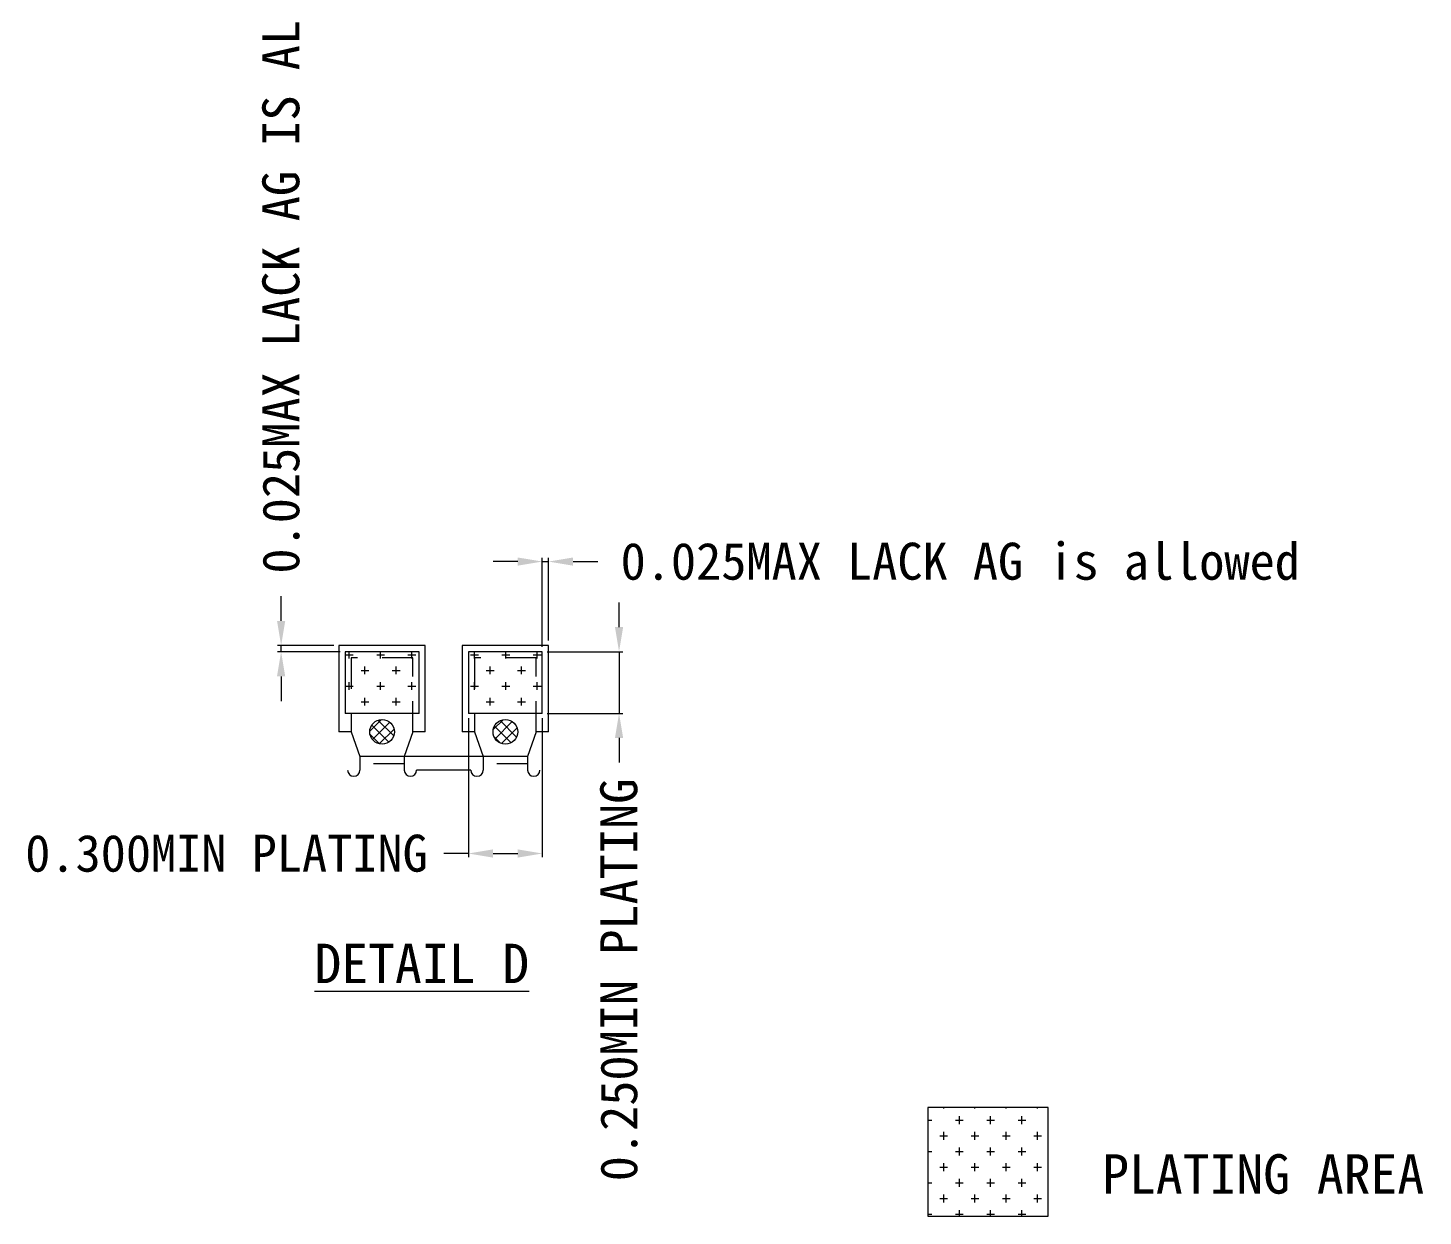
# Model space of a CAD drawing. Header units: millimetres. Extents: x 5056.1 to 5065, y 1760.1 to 1773.5.
# Drawn here: x 5059.2 to 5064.86, y 1760.12 to 1764.94 of the extents above; entities that cross this region are included whole.
import ezdxf
from ezdxf.enums import TextEntityAlignment as Align

# ---------------------------------------------------------------- set-up
doc = ezdxf.new("R2010")
doc.units = ezdxf.units.MM
doc.linetypes.add('HIDDEN', pattern=[0.375, 0.25, -0.125])
for name, color, linetype in [('1D', 4, 'Continuous'), ('EACH', 4, 'Continuous'), ('PKG', 2, 'Continuous'), ('PLATING', 3, 'Continuous')]:
    doc.layers.add(name, color=color, linetype=linetype)
doc.layers.add('标注线', color=3, linetype='Continuous', lineweight=18)
doc.styles.get("Standard").update_dxf_attribs({"font": 'SimSun.ttf'})
doc.styles.add('宋体', font='SimSun.ttf')
doc.dimstyles.new('ISO-25', dxfattribs={"dimtxt": 0.1, "dimasz": 0.08, "dimexe": 0.015, "dimexo": 0.015, "dimgap": 0.02, "dimtad": 0, "dimzin": 1, "dimdsep": 46, "dimtxsty": 'Standard', "dimcen": 0.1, "dimadec": 0, "dimazin": 0, "dimtfac": 1, "dimtmove": 0, "dimatfit": 3, "dimfxl": 1, "dimarcsym": 0})

# ---------------------------------------------------------------- blocks, each defined once
blk = doc.blocks.new('*D8')
at = {"layer": 'Defpoints', "color": 0, "transparency": 16777216}
for p in [(5061.3108, 1762.7719), (5061.2858, 1762.4065), (5061.3108, 1762.4315)]:
    blk.add_point(p, dxfattribs=at)
at = {"layer": '标注线', "color": 0, "lineweight": 5, "transparency": 16777216}
for p, q in [((5061.1858, 1762.7719), (5061.0858, 1762.7719)), ((5061.2858, 1762.4265), (5061.2858, 1762.7869)), ((5061.2858, 1762.7719), (5061.3108, 1762.7719)), ((5061.3108, 1762.4515), (5061.3108, 1762.7869)), ((5061.4108, 1762.7719), (5061.5108, 1762.7719))]:
    blk.add_line(p, q, dxfattribs=at)
at = {"layer": '标注线', "color": 0, "transparency": 16777216}
for points in [[(5061.1858, 1762.7552), (5061.1858, 1762.7885), (5061.2858, 1762.7719)], [(5061.4108, 1762.7885), (5061.4108, 1762.7552), (5061.3108, 1762.7719)]]:
    blk.add_solid(points, dxfattribs=at)
at = {"layer": '标注线', "color": 0, "lineweight": 5, "transparency": 16777216, "insert": (5062.9809, 1762.7719), "char_height": 0.15, "attachment_point": 5}
blk.add_mtext('0.025MAX LACK AG is allowed', dxfattribs=at)
blk = doc.blocks.new('*D9')
at = {"layer": 'Defpoints', "color": 0, "transparency": 16777216}
for p in [(5060.2264, 1762.4315), (5060.4608, 1762.4315), (5060.4858, 1762.4065)]:
    blk.add_point(p, dxfattribs=at)
at = {"layer": '标注线', "color": 0, "lineweight": 5, "transparency": 16777216}
for p, q in [((5060.2264, 1762.5315), (5060.2264, 1762.6315)), ((5060.4408, 1762.4315), (5060.2114, 1762.4315)), ((5060.4658, 1762.4065), (5060.2114, 1762.4065)), ((5060.2264, 1762.4065), (5060.2264, 1762.4315)), ((5060.2264, 1762.3065), (5060.2264, 1762.2065))]:
    blk.add_line(p, q, dxfattribs=at)
at = {"layer": '标注线', "color": 0, "transparency": 16777216}
for points in [[(5060.2097, 1762.5315), (5060.243, 1762.5315), (5060.2264, 1762.4315)], [(5060.243, 1762.3065), (5060.2097, 1762.3065), (5060.2264, 1762.4065)]]:
    blk.add_solid(points, dxfattribs=at)
at = {"layer": '标注线', "color": 0, "lineweight": 5, "transparency": 16777216, "insert": (5060.2264, 1764.1007), "char_height": 0.15, "attachment_point": 5, "rotation": 90}
blk.add_mtext('0.025MAX LACK AG IS ALLOWED', dxfattribs=at)
blk = doc.blocks.new('*D10')
at = {"layer": 'Defpoints', "color": 0, "transparency": 16777216}
for p in [(5060.9858, 1762.1565), (5061.2858, 1762.1565), (5061.2858, 1761.5882)]:
    blk.add_point(p, dxfattribs=at)
at = {"layer": '标注线', "color": 0, "lineweight": 5, "transparency": 16777216}
for p, q in [((5060.9858, 1762.1365), (5060.9858, 1761.5732)), ((5061.2858, 1762.1365), (5061.2858, 1761.5732)), ((5060.9858, 1761.5882), (5060.8858, 1761.5882)), ((5061.0858, 1761.5882), (5061.1858, 1761.5882))]:
    blk.add_line(p, q, dxfattribs=at)
at = {"layer": '标注线', "color": 0, "transparency": 16777216}
for points in [[(5061.0858, 1761.6049), (5061.0858, 1761.5715), (5060.9858, 1761.5882)], [(5061.1858, 1761.5715), (5061.1858, 1761.6049), (5061.2858, 1761.5882)]]:
    blk.add_solid(points, dxfattribs=at)
at = {"layer": '标注线', "color": 0, "lineweight": 5, "transparency": 16777216, "insert": (5060.0048, 1761.5882), "char_height": 0.15, "attachment_point": 5}
blk.add_mtext('0.300MIN PLATING', dxfattribs=at)
blk = doc.blocks.new('*D11')
at = {"layer": 'Defpoints', "color": 0, "transparency": 16777216}
for p in [(5061.2858, 1762.4065), (5061.2858, 1762.1565), (5061.597, 1762.1565)]:
    blk.add_point(p, dxfattribs=at)
at = {"layer": '标注线', "color": 0, "lineweight": 5, "transparency": 16777216}
for p, q in [((5061.597, 1762.5065), (5061.597, 1762.6065)), ((5061.3058, 1762.4065), (5061.612, 1762.4065)), ((5061.597, 1762.4065), (5061.597, 1762.1565)), ((5061.3058, 1762.1565), (5061.612, 1762.1565)), ((5061.597, 1762.0565), (5061.597, 1761.9565))]:
    blk.add_line(p, q, dxfattribs=at)
at = {"layer": '标注线', "color": 0, "transparency": 16777216}
for points in [[(5061.5803, 1762.5065), (5061.6136, 1762.5065), (5061.597, 1762.4065)], [(5061.6136, 1762.0565), (5061.5803, 1762.0565), (5061.597, 1762.1565)]]:
    blk.add_solid(points, dxfattribs=at)
at = {"layer": '标注线', "color": 0, "lineweight": 5, "transparency": 16777216, "insert": (5061.597, 1761.0755), "char_height": 0.15, "attachment_point": 5, "rotation": 90}
blk.add_mtext('0.250MIN PLATING', dxfattribs=at)

msp = doc.modelspace()

# ---------------------------------------------------------------- hatches: boundary and pattern name
at = {"layer": 'EACH', "lineweight": 5}
h = msp.add_hatch(dxfattribs=at)
h.set_pattern_fill('ANSI37', color=6, scale=0.01)
h.set_pattern_definition([(45, (347.516845, 11.82605), (-0.0224506403, 0.0224506403), []), (135, (347.516845, 11.82605), (-0.0224506403, -0.0224506403), [])])
h.paths.add_polyline_path([(5060.5858, 1762.0815, 1), (5060.6858, 1762.0815, 1)])
h.paths.add_polyline_path([(5061.0858, 1762.0815, 1), (5061.1858, 1762.0815, 1)])
at = {"layer": 'PLATING', "lineweight": 5}
h = msp.add_hatch(dxfattribs=at)
h.set_pattern_fill('CROSS', color=3, scale=0.01)
h.set_pattern_definition([(0, (347.516845, 11.82605), (0.0635, 0.0635), [0.03175, -0.09525]), (90, (347.53272, 11.810175), (-0.0635, 0.0635), [0.03175, -0.09525])])
h.paths.add_polyline_path([(5060.7858, 1762.1565), (5060.7858, 1762.4065), (5060.4858, 1762.4065), (5060.4858, 1762.1565)])
h.paths.add_polyline_path([(5061.2858, 1762.1565), (5061.2858, 1762.4065), (5060.9858, 1762.4065), (5060.9858, 1762.1565)])
h = msp.add_hatch(dxfattribs=at)
h.set_pattern_fill('CROSS', color=3, scale=0.01)
h.set_pattern_definition([(0, (350.245224, 11.081815), (0.0635, 0.0635), [0.03175, -0.09525]), (90, (350.2611, 11.06594), (-0.0635, 0.0635), [0.03175, -0.09525])])
h.paths.add_polyline_path([(5063.3369, 1760.5584), (5062.849, 1760.5584), (5062.849, 1760.1179), (5063.3369, 1760.1179)])

# ---------------------------------------------------------------- linework, layer by layer
at = {"color": 0, "lineweight": 5}
for p, q in [((5060.4608, 1762.4315, -0.0291), (5060.4608, 1762.0815, -0.0291)), ((5060.8108, 1762.4315, -0.0291), (5060.4608, 1762.4315, -0.0291)), ((5060.8108, 1762.0815, -0.0291), (5060.8108, 1762.4315, -0.0291)), ((5060.9608, 1762.4315, -0.0291), (5060.9608, 1762.0815, -0.0291)), ((5061.3108, 1762.4315, -0.0291), (5060.9608, 1762.4315, -0.0291)), ((5061.3108, 1762.0815, -0.0291), (5061.3108, 1762.4315, -0.0291)), ((5060.5108, 1762.0815, -0.0291), (5060.5458, 1761.9815, -0.0291)), ((5060.7608, 1762.0815, -0.0291), (5060.7258, 1761.9815, -0.0291)), ((5061.0108, 1762.0815, -0.0291), (5061.0458, 1761.9815, -0.0291)), ((5061.2608, 1762.0815, -0.0291), (5061.2258, 1761.9815, -0.0291))]:
    msp.add_line(p, q, dxfattribs=at)
at = {"lineweight": 5}
for p, q in [((5060.5458, 1761.9815, -0.0291), (5060.5458, 1761.9265, -0.0291)), ((5060.7258, 1761.9815, -0.0291), (5060.7258, 1761.9265, -0.0291)), ((5061.0458, 1761.9815, -0.0291), (5061.0458, 1761.9265, -0.0291)), ((5061.2258, 1761.9815, -0.0291), (5061.2258, 1761.9265, -0.0291))]:
    msp.add_line(p, q, dxfattribs=at)
at = {"color": 0, "lineweight": 5, "elevation": -0.0291}
for points in [[(5060.5108, 1762.0815), (5060.4608, 1762.0815)], [(5060.8108, 1762.0815), (5060.7608, 1762.0815)], [(5061.0108, 1762.0815), (5060.9608, 1762.0815)], [(5061.3108, 1762.0815), (5061.2608, 1762.0815)], [(5060.9958, 1761.9265), (5060.7758, 1761.9265)]]:
    msp.add_lwpolyline(points, dxfattribs=at)
at = {"lineweight": 5, "elevation": -0.0291}
msp.add_lwpolyline([(5062.849, 1760.1179), (5063.3369, 1760.1179), (5063.3369, 1760.5584), (5062.849, 1760.5584)], close=True, dxfattribs=at)
at = {"lineweight": 5}
for centre in [(5060.6358, 1762.0815, -0.0291), (5061.1358, 1762.0815, -0.0291)]:
    msp.add_circle(centre, 0.05, dxfattribs=at)
for centre in [(5060.5208, 1761.9265, -0.0291), (5060.7508, 1761.9265, -0.0291), (5061.0208, 1761.9265, -0.0291), (5061.2508, 1761.9265, -0.0291)]:
    msp.add_arc(centre, 0.025, 180, 0, dxfattribs=at)
at = {"layer": '1D', "color": 4, "linetype": 'HIDDEN', "lineweight": 5, "ltscale": 0.5}
for p, q in [((5060.5108, 1762.3815, -0.0291), (5060.5108, 1762.0815, -0.0291)), ((5060.7608, 1762.3815, -0.0291), (5060.5108, 1762.3815, -0.0291)), ((5060.7608, 1762.0815, -0.0291), (5060.7608, 1762.3815, -0.0291)), ((5061.0108, 1762.3815, -0.0291), (5061.0108, 1762.0815, -0.0291)), ((5061.2608, 1762.3815, -0.0291), (5061.0108, 1762.3815, -0.0291)), ((5061.2608, 1762.0815, -0.0291), (5061.2608, 1762.3815, -0.0291))]:
    msp.add_line(p, q, dxfattribs=at)
at = {"layer": '1D', "color": 4, "linetype": 'HIDDEN', "lineweight": 5, "ltscale": 0.5, "elevation": -0.0291}
for points in [[(5060.7258, 1761.9515), (5060.5458, 1761.9515)], [(5061.2258, 1761.9515), (5061.0458, 1761.9515)]]:
    msp.add_lwpolyline(points, dxfattribs=at)
at = {"layer": 'PKG', "linetype": 'Continuous', "lineweight": 5, "elevation": -0.0291}
msp.add_lwpolyline([(5061.2258, 1761.9815), (5060.5458, 1761.9815)], dxfattribs=at)
at = {"layer": 'PLATING', "linetype": 'Continuous', "lineweight": 5}
for p, q in [((5060.4858, 1762.4065, -0.0291), (5060.4858, 1762.1565, -0.0291)), ((5060.7858, 1762.4065, -0.0291), (5060.4858, 1762.4065, -0.0291)), ((5060.7858, 1762.1565, -0.0291), (5060.7858, 1762.4065, -0.0291)), ((5060.9858, 1762.4065, -0.0291), (5060.9858, 1762.1565, -0.0291)), ((5061.2858, 1762.4065, -0.0291), (5060.9858, 1762.4065, -0.0291)), ((5061.2858, 1762.1565, -0.0291), (5061.2858, 1762.4065, -0.0291))]:
    msp.add_line(p, q, dxfattribs=at)
at = {"layer": 'PLATING', "linetype": 'Continuous', "lineweight": 5, "elevation": -0.0291}
for points in [[(5060.7858, 1762.1565), (5060.4858, 1762.1565)], [(5061.2858, 1762.1565), (5060.9858, 1762.1565)]]:
    msp.add_lwpolyline(points, dxfattribs=at)

# ---------------------------------------------------------------- texts
at = {"layer": '标注线', "lineweight": 5}
msp.add_text(' PLATING AREA', height=0.16, dxfattribs=at).set_placement((5064.8627, 1760.2889, -0.0291), align=Align.MIDDLE_RIGHT)
at = {"layer": '标注线', "lineweight": 5, "insert": (5060.797, 1761.1424, -0.0291), "char_height": 0.159965, "attachment_point": 5, "style": '宋体'}
msp.add_mtext('\\A1;{\\LDETAIL D}', dxfattribs=at)

# ---------------------------------------------------------------- dimensions: what is measured, and where the dimension line sits
at = {"layer": '标注线', "lineweight": 5}
for base, p1, p2, text, override, picture, middle in [((5060.2264, 1762.4315, -0.0291), (5060.4858, 1762.4065, -0.0291), (5060.4608, 1762.4315, -0.0291), '0.025MAX LACK AG IS ALLOWED', {"dimtxt": 0.15, "dimasz": 0.1, "dimexo": 0.02, "dimgap": 0.03, "dimdec": 3, "dimzin": 0, "dimtxsty": 'Standard', "dimlwd": 5, "dimlwe": 5}, '*D9', (5060.2264, 1764.1007, -0.0291)), ((5061.597, 1762.1565, -0.0291), (5061.2858, 1762.4065, -0.0291), (5061.2858, 1762.1565, -0.0291), '<>MIN PLATING', {"dimtxt": 0.15, "dimasz": 0.1, "dimexo": 0.02, "dimgap": 0.03, "dimdec": 3, "dimzin": 0, "dimlwd": 5, "dimlwe": 5}, '*D11', (5061.597, 1761.0755, -0.0291))]:
    dim = msp.add_linear_dim(base=base, p1=p1, p2=p2, angle=90, text=text, dimstyle='ISO-25', override=override, dxfattribs=at)
    dim.commit()
    dim.dimension.update_dxf_attribs({"geometry": picture, "text_midpoint": middle, "dimtype": 128})
for base, p1, p2, text, override, picture, middle in [((5061.3108, 1762.7719, -0.0291), (5061.2858, 1762.4065, -0.0291), (5061.3108, 1762.4315, -0.0291), '0.025MAX LACK AG is allowed', {"dimtxt": 0.15, "dimasz": 0.1, "dimexo": 0.02, "dimgap": 0.03, "dimdec": 3, "dimzin": 0, "dimtxsty": 'Standard', "dimlwd": 5, "dimlwe": 5}, '*D8', (5062.9809, 1762.7719, -0.0291)), ((5061.2858, 1761.5882, -0.0291), (5060.9858, 1762.1565, -0.0291), (5061.2858, 1762.1565, -0.0291), '<>MIN PLATING', {"dimtxt": 0.15, "dimasz": 0.1, "dimexo": 0.02, "dimgap": 0.03, "dimdec": 3, "dimzin": 0, "dimlwd": 5, "dimlwe": 5}, '*D10', (5060.0048, 1761.5882, -0.0291))]:
    dim = msp.add_linear_dim(base=base, p1=p1, p2=p2, text=text, dimstyle='ISO-25', override=override, dxfattribs=at)
    dim.commit()
    dim.dimension.update_dxf_attribs({"geometry": picture, "text_midpoint": middle, "dimtype": 128})

doc.saveas('drawing.dxf')
